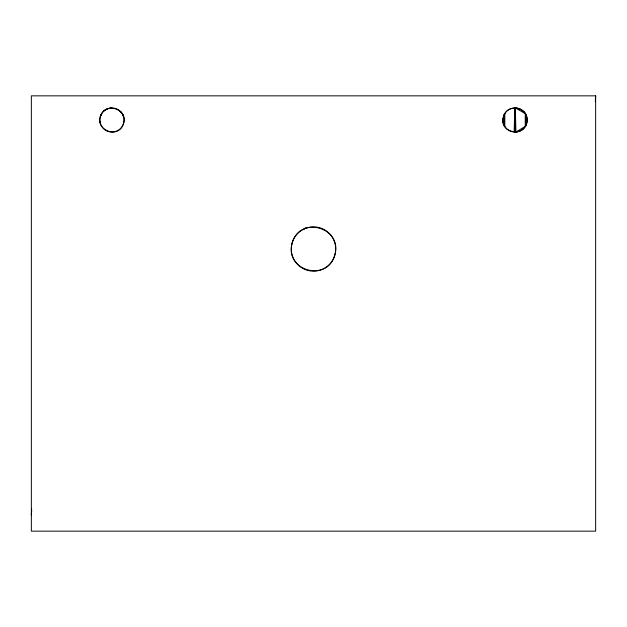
<?xml version="1.0" encoding="UTF-8"?>
<svg xmlns="http://www.w3.org/2000/svg" width="627" height="627" viewBox="0 0 627 627"><rect width="100%" height="100%" fill="white"/><g stroke="black" fill="none" stroke-linecap="round" stroke-linejoin="round"><path stroke-width="0.94" d="M504.233 125.282L504.492 113.981C510.049 103.424 527.675 108.189 527.127 120.023C527.534 135.44 503.05 135.573 502.642 120.337M514.156 131.999L514.743 107.969M31.687 509.171L31.35 515.033L31.648 511.138M595.313 101.707L595.65 95.845L31.35 95.845L31.35 531.155L595.65 531.155L595.65 95.845L595.352 99.74M503.356 123.158L502.94 120.023L504.492 113.981L503.356 116.896L504.555 113.973M101.472 113.973C92.71 129.499 118.895 140.354 123.644 123.158C128.284 108.291 103.714 101.746 100.281 116.896L101.754 113.62M304.024 229.145L305.396 227.75M118.009 109.553L121.756 113.072M122.461 113.973L123.644 116.896L122.437 113.981L120.517 111.473M524.83 113.072L525.238 113.597M523.584 111.473L525.042 113.346L523.584 111.473A12.148 12.109 -90 0 0 515.033 107.938L515.033 132.117A12.148 12.109 -90 0 0 523.584 128.574M526.719 116.896L525.818 114.702L527.127 120.023A12.093 12.093 0 0 1 508.991 130.494A12.093 12.093 0 0 1 508.991 109.553A12.093 12.093 0 0 1 527.127 120.023M99.481 120.329L100.281 123.158M502.776 118.142L502.94 120.023M525.575 113.981L525.834 125.282M504.821 113.62L504.821 126.411M103.416 111.473A12.148 12.109 -90 0 1 111.967 107.938M292.088 243.268C284.352 270.997 327.749 282.628 334.912 254.75C342.648 227.021 299.251 215.39 292.088 243.268M525.246 126.419L515.919 131.999L515.331 107.969L525.246 113.605L525.246 126.419M302.418 268.207A22.172 22.172 0 0 0 335.672 249.005A22.172 22.172 0 0 0 302.418 229.811A22.172 22.172 0 0 0 302.418 268.207M105.916 130.494A12.093 12.093 0 0 0 124.06 120.023A12.093 12.093 0 0 0 105.916 109.553A12.093 12.093 0 0 0 105.916 130.494"/></g></svg>
